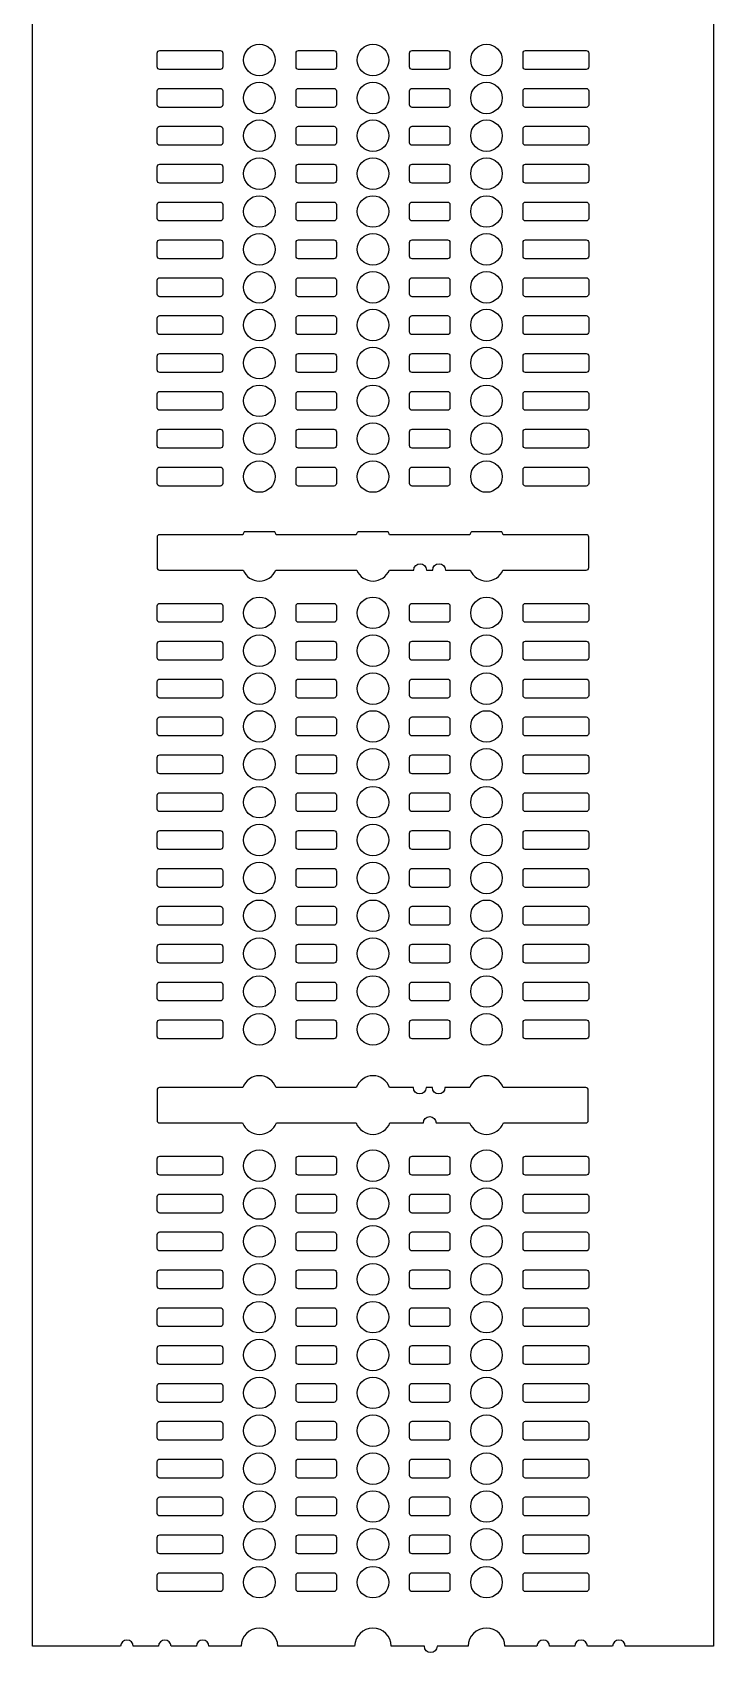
# Model space of a CAD drawing. Header units: millimetres. Extents: x -47.5 to 47.5, y -38.1 to 38.1.
# Drawn here: x 9.23 to 9.77, y -16.109 to -14.825 of the extents above; entities that cross this region are included whole.
import ezdxf

# ---------------------------------------------------------------- set-up
doc = ezdxf.new("R2010")
doc.units = ezdxf.units.MM
doc.header["$MEASUREMENT"] = 0
doc.layers.add('L1', color=7, linetype='Continuous')

msp = doc.modelspace()

# ---------------------------------------------------------------- linework, layer by layer
at = {"layer": 'L1'}
msp.add_lwpolyline([(9.7699, -13.4941), (9.7699, -16.1041), (9.7199, -16.1041), (9.6999, -16.1041, 1), (9.6899, -16.1041), (9.6699, -16.1041, 1), (9.6599, -16.1041), (9.6399, -16.1041, 1), (9.6299, -16.1041), (9.6044, -16.1041, 1), (9.5754, -16.1041), (9.5507, -16.1041, -1), (9.5407, -16.1041), (9.5144, -16.1041, 1), (9.4854, -16.1041), (9.4244, -16.1041, 1), (9.3954, -16.1041), (9.3699, -16.1041, 1), (9.3599, -16.1041), (9.3399, -16.1041, 1), (9.3299, -16.1041), (9.3099, -16.1041, 1), (9.2999, -16.1041), (9.2799, -16.1041), (9.2299, -16.1041), (9.2299, -13.4941)], format="xyb", dxfattribs=at)
for points in [[(9.3309, -14.8398), (9.3789, -14.8398, -0.414214), (9.3809, -14.8418), (9.3809, -14.8528, -0.414214), (9.3789, -14.8548), (9.3309, -14.8548, -0.414214), (9.3289, -14.8528), (9.3289, -14.8418, -0.414214)], [(9.4409, -14.8398), (9.4689, -14.8398, -0.414214), (9.4709, -14.8418), (9.4709, -14.8528, -0.414214), (9.4689, -14.8548), (9.4409, -14.8548, -0.414214), (9.4389, -14.8528), (9.4389, -14.8418, -0.414214)], [(9.5309, -14.8398), (9.5589, -14.8398, -0.414214), (9.5609, -14.8418), (9.5609, -14.8528, -0.414214), (9.5589, -14.8548), (9.5309, -14.8548, -0.414214), (9.5289, -14.8528), (9.5289, -14.8418, -0.414214)], [(9.6209, -14.8398), (9.6689, -14.8398, -0.414214), (9.6709, -14.8418), (9.6709, -14.8528, -0.414214), (9.6689, -14.8548), (9.6209, -14.8548, -0.414214), (9.6189, -14.8528), (9.6189, -14.8418, -0.414214)], [(9.3309, -14.8698), (9.3789, -14.8698, -0.414214), (9.3809, -14.8718), (9.3809, -14.8828, -0.414214), (9.3789, -14.8848), (9.3309, -14.8848, -0.414214), (9.3289, -14.8828), (9.3289, -14.8718, -0.414214)], [(9.4409, -14.8698), (9.4689, -14.8698, -0.414214), (9.4709, -14.8718), (9.4709, -14.8828, -0.414214), (9.4689, -14.8848), (9.4409, -14.8848, -0.414214), (9.4389, -14.8828), (9.4389, -14.8718, -0.414214)], [(9.5309, -14.8698), (9.5589, -14.8698, -0.414214), (9.5609, -14.8718), (9.5609, -14.8828, -0.414214), (9.5589, -14.8848), (9.5309, -14.8848, -0.414214), (9.5289, -14.8828), (9.5289, -14.8718, -0.414214)], [(9.6209, -14.8698), (9.6689, -14.8698, -0.414214), (9.6709, -14.8718), (9.6709, -14.8828, -0.414214), (9.6689, -14.8848), (9.6209, -14.8848, -0.414214), (9.6189, -14.8828), (9.6189, -14.8718, -0.414214)], [(9.3309, -14.8998), (9.3789, -14.8998, -0.414214), (9.3809, -14.9018), (9.3809, -14.9128, -0.414214), (9.3789, -14.9148), (9.3309, -14.9148, -0.414214), (9.3289, -14.9128), (9.3289, -14.9018, -0.414214)], [(9.4409, -14.8998), (9.4689, -14.8998, -0.414214), (9.4709, -14.9018), (9.4709, -14.9128, -0.414214), (9.4689, -14.9148), (9.4409, -14.9148, -0.414214), (9.4389, -14.9128), (9.4389, -14.9018, -0.414214)], [(9.5309, -14.8998), (9.5589, -14.8998, -0.414214), (9.5609, -14.9018), (9.5609, -14.9128, -0.414214), (9.5589, -14.9148), (9.5309, -14.9148, -0.414214), (9.5289, -14.9128), (9.5289, -14.9018, -0.414214)], [(9.6209, -14.8998), (9.6689, -14.8998, -0.414214), (9.6709, -14.9018), (9.6709, -14.9128, -0.414214), (9.6689, -14.9148), (9.6209, -14.9148, -0.414214), (9.6189, -14.9128), (9.6189, -14.9018, -0.414214)], [(9.3309, -14.9298), (9.3789, -14.9298, -0.414214), (9.3809, -14.9318), (9.3809, -14.9428, -0.414214), (9.3789, -14.9448), (9.3309, -14.9448, -0.414214), (9.3289, -14.9428), (9.3289, -14.9318, -0.414214)], [(9.4409, -14.9298), (9.4689, -14.9298, -0.414214), (9.4709, -14.9318), (9.4709, -14.9428, -0.414214), (9.4689, -14.9448), (9.4409, -14.9448, -0.414214), (9.4389, -14.9428), (9.4389, -14.9318, -0.414214)], [(9.5309, -14.9298), (9.5589, -14.9298, -0.414214), (9.5609, -14.9318), (9.5609, -14.9428, -0.414214), (9.5589, -14.9448), (9.5309, -14.9448, -0.414214), (9.5289, -14.9428), (9.5289, -14.9318, -0.414214)], [(9.6209, -14.9298), (9.6689, -14.9298, -0.414214), (9.6709, -14.9318), (9.6709, -14.9428, -0.414214), (9.6689, -14.9448), (9.6209, -14.9448, -0.414214), (9.6189, -14.9428), (9.6189, -14.9318, -0.414214)], [(9.3309, -14.9598), (9.3789, -14.9598, -0.414214), (9.3809, -14.9618), (9.3809, -14.9728, -0.414214), (9.3789, -14.9748), (9.3309, -14.9748, -0.414214), (9.3289, -14.9728), (9.3289, -14.9618, -0.414214)], [(9.4409, -14.9598), (9.4689, -14.9598, -0.414214), (9.4709, -14.9618), (9.4709, -14.9728, -0.414214), (9.4689, -14.9748), (9.4409, -14.9748, -0.414214), (9.4389, -14.9728), (9.4389, -14.9618, -0.414214)], [(9.5309, -14.9598), (9.5589, -14.9598, -0.414214), (9.5609, -14.9618), (9.5609, -14.9728, -0.414214), (9.5589, -14.9748), (9.5309, -14.9748, -0.414214), (9.5289, -14.9728), (9.5289, -14.9618, -0.414214)], [(9.6209, -14.9598), (9.6689, -14.9598, -0.414214), (9.6709, -14.9618), (9.6709, -14.9728, -0.414214), (9.6689, -14.9748), (9.6209, -14.9748, -0.414214), (9.6189, -14.9728), (9.6189, -14.9618, -0.414214)], [(9.3309, -14.9898), (9.3789, -14.9898, -0.414214), (9.3809, -14.9918), (9.3809, -15.0028, -0.414214), (9.3789, -15.0048), (9.3309, -15.0048, -0.414214), (9.3289, -15.0028), (9.3289, -14.9918, -0.414214)], [(9.4409, -14.9898), (9.4689, -14.9898, -0.414214), (9.4709, -14.9918), (9.4709, -15.0028, -0.414214), (9.4689, -15.0048), (9.4409, -15.0048, -0.414214), (9.4389, -15.0028), (9.4389, -14.9918, -0.414214)], [(9.5309, -14.9898), (9.5589, -14.9898, -0.414214), (9.5609, -14.9918), (9.5609, -15.0028, -0.414214), (9.5589, -15.0048), (9.5309, -15.0048, -0.414214), (9.5289, -15.0028), (9.5289, -14.9918, -0.414214)], [(9.6209, -14.9898), (9.6689, -14.9898, -0.414214), (9.6709, -14.9918), (9.6709, -15.0028, -0.414214), (9.6689, -15.0048), (9.6209, -15.0048, -0.414214), (9.6189, -15.0028), (9.6189, -14.9918, -0.414214)], [(9.3309, -15.0198), (9.3789, -15.0198, -0.414214), (9.3809, -15.0218), (9.3809, -15.0328, -0.414214), (9.3789, -15.0348), (9.3309, -15.0348, -0.414214), (9.3289, -15.0328), (9.3289, -15.0218, -0.414214)], [(9.4409, -15.0198), (9.4689, -15.0198, -0.414214), (9.4709, -15.0218), (9.4709, -15.0328, -0.414214), (9.4689, -15.0348), (9.4409, -15.0348, -0.414214), (9.4389, -15.0328), (9.4389, -15.0218, -0.414214)], [(9.5309, -15.0198), (9.5589, -15.0198, -0.414214), (9.5609, -15.0218), (9.5609, -15.0328, -0.414214), (9.5589, -15.0348), (9.5309, -15.0348, -0.414214), (9.5289, -15.0328), (9.5289, -15.0218, -0.414214)], [(9.6209, -15.0198), (9.6689, -15.0198, -0.414214), (9.6709, -15.0218), (9.6709, -15.0328, -0.414214), (9.6689, -15.0348), (9.6209, -15.0348, -0.414214), (9.6189, -15.0328), (9.6189, -15.0218, -0.414214)], [(9.3309, -15.0498), (9.3789, -15.0498, -0.414214), (9.3809, -15.0518), (9.3809, -15.0628, -0.414214), (9.3789, -15.0648), (9.3309, -15.0648, -0.414214), (9.3289, -15.0628), (9.3289, -15.0518, -0.414214)], [(9.4409, -15.0498), (9.4689, -15.0498, -0.414214), (9.4709, -15.0518), (9.4709, -15.0628, -0.414214), (9.4689, -15.0648), (9.4409, -15.0648, -0.414214), (9.4389, -15.0628), (9.4389, -15.0518, -0.414214)], [(9.5309, -15.0498), (9.5589, -15.0498, -0.414214), (9.5609, -15.0518), (9.5609, -15.0628, -0.414214), (9.5589, -15.0648), (9.5309, -15.0648, -0.414214), (9.5289, -15.0628), (9.5289, -15.0518, -0.414214)], [(9.6209, -15.0498), (9.6689, -15.0498, -0.414214), (9.6709, -15.0518), (9.6709, -15.0628, -0.414214), (9.6689, -15.0648), (9.6209, -15.0648, -0.414214), (9.6189, -15.0628), (9.6189, -15.0518, -0.414214)], [(9.3309, -15.0798), (9.3789, -15.0798, -0.414214), (9.3809, -15.0818), (9.3809, -15.0928, -0.414214), (9.3789, -15.0948), (9.3309, -15.0948, -0.414214), (9.3289, -15.0928), (9.3289, -15.0818, -0.414214)], [(9.4409, -15.0798), (9.4689, -15.0798, -0.414214), (9.4709, -15.0818), (9.4709, -15.0928, -0.414214), (9.4689, -15.0948), (9.4409, -15.0948, -0.414214), (9.4389, -15.0928), (9.4389, -15.0818, -0.414214)], [(9.5309, -15.0798), (9.5589, -15.0798, -0.414214), (9.5609, -15.0818), (9.5609, -15.0928, -0.414214), (9.5589, -15.0948), (9.5309, -15.0948, -0.414214), (9.5289, -15.0928), (9.5289, -15.0818, -0.414214)], [(9.6209, -15.0798), (9.6689, -15.0798, -0.414214), (9.6709, -15.0818), (9.6709, -15.0928, -0.414214), (9.6689, -15.0948), (9.6209, -15.0948, -0.414214), (9.6189, -15.0928), (9.6189, -15.0818, -0.414214)], [(9.3309, -15.1098), (9.3789, -15.1098, -0.414214), (9.3809, -15.1118), (9.3809, -15.1228, -0.414214), (9.3789, -15.1248), (9.3309, -15.1248, -0.414214), (9.3289, -15.1228), (9.3289, -15.1118, -0.414214)], [(9.4409, -15.1098), (9.4689, -15.1098, -0.414214), (9.4709, -15.1118), (9.4709, -15.1228, -0.414214), (9.4689, -15.1248), (9.4409, -15.1248, -0.414214), (9.4389, -15.1228), (9.4389, -15.1118, -0.414214)], [(9.5309, -15.1098), (9.5589, -15.1098, -0.414214), (9.5609, -15.1118), (9.5609, -15.1228, -0.414214), (9.5589, -15.1248), (9.5309, -15.1248, -0.414214), (9.5289, -15.1228), (9.5289, -15.1118, -0.414214)], [(9.6209, -15.1098), (9.6689, -15.1098, -0.414214), (9.6709, -15.1118), (9.6709, -15.1228, -0.414214), (9.6689, -15.1248), (9.6209, -15.1248, -0.414214), (9.6189, -15.1228), (9.6189, -15.1118, -0.414214)], [(9.3309, -15.1398), (9.3789, -15.1398, -0.414214), (9.3809, -15.1418), (9.3809, -15.1528, -0.414214), (9.3789, -15.1548), (9.3309, -15.1548, -0.414214), (9.3289, -15.1528), (9.3289, -15.1418, -0.414214)], [(9.4409, -15.1398), (9.4689, -15.1398, -0.414214), (9.4709, -15.1418), (9.4709, -15.1528, -0.414214), (9.4689, -15.1548), (9.4409, -15.1548, -0.414214), (9.4389, -15.1528), (9.4389, -15.1418, -0.414214)], [(9.5309, -15.1398), (9.5589, -15.1398, -0.414214), (9.5609, -15.1418), (9.5609, -15.1528, -0.414214), (9.5589, -15.1548), (9.5309, -15.1548, -0.414214), (9.5289, -15.1528), (9.5289, -15.1418, -0.414214)], [(9.6209, -15.1398), (9.6689, -15.1398, -0.414214), (9.6709, -15.1418), (9.6709, -15.1528, -0.414214), (9.6689, -15.1548), (9.6209, -15.1548, -0.414214), (9.6189, -15.1528), (9.6189, -15.1418, -0.414214)], [(9.3309, -15.1698), (9.3789, -15.1698, -0.414214), (9.3809, -15.1718), (9.3809, -15.1828, -0.414214), (9.3789, -15.1848), (9.3309, -15.1848, -0.414214), (9.3289, -15.1828), (9.3289, -15.1718, -0.414214)], [(9.4409, -15.1698), (9.4689, -15.1698, -0.414214), (9.4709, -15.1718), (9.4709, -15.1828, -0.414214), (9.4689, -15.1848), (9.4409, -15.1848, -0.414214), (9.4389, -15.1828), (9.4389, -15.1718, -0.414214)], [(9.5309, -15.1698), (9.5589, -15.1698, -0.414214), (9.5609, -15.1718), (9.5609, -15.1828, -0.414214), (9.5589, -15.1848), (9.5309, -15.1848, -0.414214), (9.5289, -15.1828), (9.5289, -15.1718, -0.414214)], [(9.6209, -15.1698), (9.6689, -15.1698, -0.414214), (9.6709, -15.1718), (9.6709, -15.1828, -0.414214), (9.6689, -15.1848), (9.6209, -15.1848, -0.414214), (9.6189, -15.1828), (9.6189, -15.1718, -0.414214)], [(9.669, -15.2514, 0.414214), (9.671, -15.2494), (9.671, -15.2254, 0.414214), (9.669, -15.2234), (9.6031, -15.2234, 0.047931), (9.602, -15.221), (9.5779, -15.221, 0.047931), (9.5767, -15.2234), (9.5131, -15.2234, 0.047931), (9.512, -15.221), (9.4879, -15.221, 0.047931), (9.4867, -15.2234), (9.4231, -15.2234, 0.047931), (9.422, -15.221), (9.3979, -15.221, 0.047931), (9.3967, -15.2234), (9.3308, -15.2234, 0.414214), (9.3288, -15.2254), (9.3288, -15.2494, 0.414214), (9.3308, -15.2514), (9.397, -15.2514, 0.669565), (9.4229, -15.2514), (9.487, -15.2514, 0.669565), (9.5129, -15.2514), (9.5323, -15.2514, -1), (9.5423, -15.2514), (9.5473, -15.2514, -1), (9.5573, -15.2514), (9.577, -15.2514, 0.669565), (9.6029, -15.2514)], [(9.3309, -15.2778), (9.3789, -15.2778, -0.414214), (9.3809, -15.2798), (9.3809, -15.2908, -0.414214), (9.3789, -15.2928), (9.3309, -15.2928, -0.414214), (9.3289, -15.2908), (9.3289, -15.2798, -0.414214)], [(9.4409, -15.2778), (9.4689, -15.2778, -0.414214), (9.4709, -15.2798), (9.4709, -15.2908, -0.414214), (9.4689, -15.2928), (9.4409, -15.2928, -0.414214), (9.4389, -15.2908), (9.4389, -15.2798, -0.414214)], [(9.5309, -15.2778), (9.5589, -15.2778, -0.414214), (9.5609, -15.2798), (9.5609, -15.2908, -0.414214), (9.5589, -15.2928), (9.5309, -15.2928, -0.414214), (9.5289, -15.2908), (9.5289, -15.2798, -0.414214)], [(9.6209, -15.2778), (9.6689, -15.2778, -0.414214), (9.6709, -15.2798), (9.6709, -15.2908, -0.414214), (9.6689, -15.2928), (9.6209, -15.2928, -0.414214), (9.6189, -15.2908), (9.6189, -15.2798, -0.414214)], [(9.3309, -15.3078), (9.3789, -15.3078, -0.414214), (9.3809, -15.3098), (9.3809, -15.3208, -0.414214), (9.3789, -15.3228), (9.3309, -15.3228, -0.414214), (9.3289, -15.3208), (9.3289, -15.3098, -0.414214)], [(9.4409, -15.3078), (9.4689, -15.3078, -0.414214), (9.4709, -15.3098), (9.4709, -15.3208, -0.414214), (9.4689, -15.3228), (9.4409, -15.3228, -0.414214), (9.4389, -15.3208), (9.4389, -15.3098, -0.414214)], [(9.5309, -15.3078), (9.5589, -15.3078, -0.414214), (9.5609, -15.3098), (9.5609, -15.3208, -0.414214), (9.5589, -15.3228), (9.5309, -15.3228, -0.414214), (9.5289, -15.3208), (9.5289, -15.3098, -0.414214)], [(9.6209, -15.3078), (9.6689, -15.3078, -0.414214), (9.6709, -15.3098), (9.6709, -15.3208, -0.414214), (9.6689, -15.3228), (9.6209, -15.3228, -0.414214), (9.6189, -15.3208), (9.6189, -15.3098, -0.414214)], [(9.3309, -15.3378), (9.3789, -15.3378, -0.414214), (9.3809, -15.3398), (9.3809, -15.3508, -0.414214), (9.3789, -15.3528), (9.3309, -15.3528, -0.414214), (9.3289, -15.3508), (9.3289, -15.3398, -0.414214)], [(9.4409, -15.3378), (9.4689, -15.3378, -0.414214), (9.4709, -15.3398), (9.4709, -15.3508, -0.414214), (9.4689, -15.3528), (9.4409, -15.3528, -0.414214), (9.4389, -15.3508), (9.4389, -15.3398, -0.414214)], [(9.5309, -15.3378), (9.5589, -15.3378, -0.414214), (9.5609, -15.3398), (9.5609, -15.3508, -0.414214), (9.5589, -15.3528), (9.5309, -15.3528, -0.414214), (9.5289, -15.3508), (9.5289, -15.3398, -0.414214)], [(9.6209, -15.3378), (9.6689, -15.3378, -0.414214), (9.6709, -15.3398), (9.6709, -15.3508, -0.414214), (9.6689, -15.3528), (9.6209, -15.3528, -0.414214), (9.6189, -15.3508), (9.6189, -15.3398, -0.414214)], [(9.3309, -15.3678), (9.3789, -15.3678, -0.414214), (9.3809, -15.3698), (9.3809, -15.3808, -0.414214), (9.3789, -15.3828), (9.3309, -15.3828, -0.414214), (9.3289, -15.3808), (9.3289, -15.3698, -0.414214)], [(9.4409, -15.3678), (9.4689, -15.3678, -0.414214), (9.4709, -15.3698), (9.4709, -15.3808, -0.414214), (9.4689, -15.3828), (9.4409, -15.3828, -0.414214), (9.4389, -15.3808), (9.4389, -15.3698, -0.414214)], [(9.5309, -15.3678), (9.5589, -15.3678, -0.414214), (9.5609, -15.3698), (9.5609, -15.3808, -0.414214), (9.5589, -15.3828), (9.5309, -15.3828, -0.414214), (9.5289, -15.3808), (9.5289, -15.3698, -0.414214)], [(9.6209, -15.3678), (9.6689, -15.3678, -0.414214), (9.6709, -15.3698), (9.6709, -15.3808, -0.414214), (9.6689, -15.3828), (9.6209, -15.3828, -0.414214), (9.6189, -15.3808), (9.6189, -15.3698, -0.414214)], [(9.3309, -15.3978), (9.3789, -15.3978, -0.414214), (9.3809, -15.3998), (9.3809, -15.4108, -0.414214), (9.3789, -15.4128), (9.3309, -15.4128, -0.414214), (9.3289, -15.4108), (9.3289, -15.3998, -0.414214)], [(9.4409, -15.3978), (9.4689, -15.3978, -0.414214), (9.4709, -15.3998), (9.4709, -15.4108, -0.414214), (9.4689, -15.4128), (9.4409, -15.4128, -0.414214), (9.4389, -15.4108), (9.4389, -15.3998, -0.414214)], [(9.5309, -15.3978), (9.5589, -15.3978, -0.414214), (9.5609, -15.3998), (9.5609, -15.4108, -0.414214), (9.5589, -15.4128), (9.5309, -15.4128, -0.414214), (9.5289, -15.4108), (9.5289, -15.3998, -0.414214)], [(9.6209, -15.3978), (9.6689, -15.3978, -0.414214), (9.6709, -15.3998), (9.6709, -15.4108, -0.414214), (9.6689, -15.4128), (9.6209, -15.4128, -0.414214), (9.6189, -15.4108), (9.6189, -15.3998, -0.414214)], [(9.3309, -15.4278), (9.3789, -15.4278, -0.414214), (9.3809, -15.4298), (9.3809, -15.4408, -0.414214), (9.3789, -15.4428), (9.3309, -15.4428, -0.414214), (9.3289, -15.4408), (9.3289, -15.4298, -0.414214)], [(9.4409, -15.4278), (9.4689, -15.4278, -0.414214), (9.4709, -15.4298), (9.4709, -15.4408, -0.414214), (9.4689, -15.4428), (9.4409, -15.4428, -0.414214), (9.4389, -15.4408), (9.4389, -15.4298, -0.414214)], [(9.5309, -15.4278), (9.5589, -15.4278, -0.414214), (9.5609, -15.4298), (9.5609, -15.4408, -0.414214), (9.5589, -15.4428), (9.5309, -15.4428, -0.414214), (9.5289, -15.4408), (9.5289, -15.4298, -0.414214)], [(9.6209, -15.4278), (9.6689, -15.4278, -0.414214), (9.6709, -15.4298), (9.6709, -15.4408, -0.414214), (9.6689, -15.4428), (9.6209, -15.4428, -0.414214), (9.6189, -15.4408), (9.6189, -15.4298, -0.414214)], [(9.3309, -15.4578), (9.3789, -15.4578, -0.414214), (9.3809, -15.4598), (9.3809, -15.4708, -0.414214), (9.3789, -15.4728), (9.3309, -15.4728, -0.414214), (9.3289, -15.4708), (9.3289, -15.4598, -0.414214)], [(9.4409, -15.4578), (9.4689, -15.4578, -0.414214), (9.4709, -15.4598), (9.4709, -15.4708, -0.414214), (9.4689, -15.4728), (9.4409, -15.4728, -0.414214), (9.4389, -15.4708), (9.4389, -15.4598, -0.414214)], [(9.5309, -15.4578), (9.5589, -15.4578, -0.414214), (9.5609, -15.4598), (9.5609, -15.4708, -0.414214), (9.5589, -15.4728), (9.5309, -15.4728, -0.414214), (9.5289, -15.4708), (9.5289, -15.4598, -0.414214)], [(9.6209, -15.4578), (9.6689, -15.4578, -0.414214), (9.6709, -15.4598), (9.6709, -15.4708, -0.414214), (9.6689, -15.4728), (9.6209, -15.4728, -0.414214), (9.6189, -15.4708), (9.6189, -15.4598, -0.414214)], [(9.3309, -15.4878), (9.3789, -15.4878, -0.414214), (9.3809, -15.4898), (9.3809, -15.5008, -0.414214), (9.3789, -15.5028), (9.3309, -15.5028, -0.414214), (9.3289, -15.5008), (9.3289, -15.4898, -0.414214)], [(9.4409, -15.4878), (9.4689, -15.4878, -0.414214), (9.4709, -15.4898), (9.4709, -15.5008, -0.414214), (9.4689, -15.5028), (9.4409, -15.5028, -0.414214), (9.4389, -15.5008), (9.4389, -15.4898, -0.414214)], [(9.5309, -15.4878), (9.5589, -15.4878, -0.414214), (9.5609, -15.4898), (9.5609, -15.5008, -0.414214), (9.5589, -15.5028), (9.5309, -15.5028, -0.414214), (9.5289, -15.5008), (9.5289, -15.4898, -0.414214)], [(9.6209, -15.4878), (9.6689, -15.4878, -0.414214), (9.6709, -15.4898), (9.6709, -15.5008, -0.414214), (9.6689, -15.5028), (9.6209, -15.5028, -0.414214), (9.6189, -15.5008), (9.6189, -15.4898, -0.414214)], [(9.3309, -15.5178), (9.3789, -15.5178, -0.414214), (9.3809, -15.5198), (9.3809, -15.5308, -0.414214), (9.3789, -15.5328), (9.3309, -15.5328, -0.414214), (9.3289, -15.5308), (9.3289, -15.5198, -0.414214)], [(9.4409, -15.5178), (9.4689, -15.5178, -0.414214), (9.4709, -15.5198), (9.4709, -15.5308, -0.414214), (9.4689, -15.5328), (9.4409, -15.5328, -0.414214), (9.4389, -15.5308), (9.4389, -15.5198, -0.414214)], [(9.5309, -15.5178), (9.5589, -15.5178, -0.414214), (9.5609, -15.5198), (9.5609, -15.5308, -0.414214), (9.5589, -15.5328), (9.5309, -15.5328, -0.414214), (9.5289, -15.5308), (9.5289, -15.5198, -0.414214)], [(9.6209, -15.5178), (9.6689, -15.5178, -0.414214), (9.6709, -15.5198), (9.6709, -15.5308, -0.414214), (9.6689, -15.5328), (9.6209, -15.5328, -0.414214), (9.6189, -15.5308), (9.6189, -15.5198, -0.414214)], [(9.3309, -15.5478), (9.3789, -15.5478, -0.414214), (9.3809, -15.5498), (9.3809, -15.5608, -0.414214), (9.3789, -15.5628), (9.3309, -15.5628, -0.414214), (9.3289, -15.5608), (9.3289, -15.5498, -0.414214)], [(9.4409, -15.5478), (9.4689, -15.5478, -0.414214), (9.4709, -15.5498), (9.4709, -15.5608, -0.414214), (9.4689, -15.5628), (9.4409, -15.5628, -0.414214), (9.4389, -15.5608), (9.4389, -15.5498, -0.414214)], [(9.5309, -15.5478), (9.5589, -15.5478, -0.414214), (9.5609, -15.5498), (9.5609, -15.5608, -0.414214), (9.5589, -15.5628), (9.5309, -15.5628, -0.414214), (9.5289, -15.5608), (9.5289, -15.5498, -0.414214)], [(9.6209, -15.5478), (9.6689, -15.5478, -0.414214), (9.6709, -15.5498), (9.6709, -15.5608, -0.414214), (9.6689, -15.5628), (9.6209, -15.5628, -0.414214), (9.6189, -15.5608), (9.6189, -15.5498, -0.414214)], [(9.3309, -15.5778), (9.3789, -15.5778, -0.414214), (9.3809, -15.5798), (9.3809, -15.5908, -0.414214), (9.3789, -15.5928), (9.3309, -15.5928, -0.414214), (9.3289, -15.5908), (9.3289, -15.5798, -0.414214)], [(9.4409, -15.5778), (9.4689, -15.5778, -0.414214), (9.4709, -15.5798), (9.4709, -15.5908, -0.414214), (9.4689, -15.5928), (9.4409, -15.5928, -0.414214), (9.4389, -15.5908), (9.4389, -15.5798, -0.414214)], [(9.5309, -15.5778), (9.5589, -15.5778, -0.414214), (9.5609, -15.5798), (9.5609, -15.5908, -0.414214), (9.5589, -15.5928), (9.5309, -15.5928, -0.414214), (9.5289, -15.5908), (9.5289, -15.5798, -0.414214)], [(9.6209, -15.5778), (9.6689, -15.5778, -0.414214), (9.6709, -15.5798), (9.6709, -15.5908, -0.414214), (9.6689, -15.5928), (9.6209, -15.5928, -0.414214), (9.6189, -15.5908), (9.6189, -15.5798, -0.414214)], [(9.3309, -15.6078), (9.3789, -15.6078, -0.414214), (9.3809, -15.6098), (9.3809, -15.6208, -0.414214), (9.3789, -15.6228), (9.3309, -15.6228, -0.414214), (9.3289, -15.6208), (9.3289, -15.6098, -0.414214)], [(9.4409, -15.6078), (9.4689, -15.6078, -0.414214), (9.4709, -15.6098), (9.4709, -15.6208, -0.414214), (9.4689, -15.6228), (9.4409, -15.6228, -0.414214), (9.4389, -15.6208), (9.4389, -15.6098, -0.414214)], [(9.5309, -15.6078), (9.5589, -15.6078, -0.414214), (9.5609, -15.6098), (9.5609, -15.6208, -0.414214), (9.5589, -15.6228), (9.5309, -15.6228, -0.414214), (9.5289, -15.6208), (9.5289, -15.6098, -0.414214)], [(9.6209, -15.6078), (9.6689, -15.6078, -0.414214), (9.6709, -15.6098), (9.6709, -15.6208, -0.414214), (9.6689, -15.6228), (9.6209, -15.6228, -0.414214), (9.6189, -15.6208), (9.6189, -15.6098, -0.414214)], [(9.4865, -15.6894, 0.679871), (9.5134, -15.6894), (9.5399, -15.6894, -1), (9.5499, -15.6894), (9.5765, -15.6894, 0.679871), (9.6034, -15.6894), (9.6686, -15.6894, 0.414214), (9.6706, -15.6874), (9.6706, -15.6634, 0.414214), (9.6686, -15.6614), (9.6031, -15.6614, 0.707076), (9.5767, -15.6614), (9.557, -15.6614, -1), (9.547, -15.6614), (9.542, -15.6614, -1), (9.532, -15.6614), (9.5131, -15.6614, 0.707076), (9.4867, -15.6614), (9.4231, -15.6614, 0.707076), (9.3967, -15.6614), (9.3308, -15.6614, 0.414214), (9.3288, -15.6634), (9.3288, -15.6874, 0.414214), (9.3308, -15.6894), (9.3965, -15.6894, 0.679871), (9.4234, -15.6894)], [(9.3309, -15.7158), (9.3789, -15.7158, -0.414214), (9.3809, -15.7178), (9.3809, -15.7288, -0.414214), (9.3789, -15.7308), (9.3309, -15.7308, -0.414214), (9.3289, -15.7288), (9.3289, -15.7178, -0.414214)], [(9.4409, -15.7158), (9.4689, -15.7158, -0.414214), (9.4709, -15.7178), (9.4709, -15.7288, -0.414214), (9.4689, -15.7308), (9.4409, -15.7308, -0.414214), (9.4389, -15.7288), (9.4389, -15.7178, -0.414214)], [(9.5309, -15.7158), (9.5589, -15.7158, -0.414214), (9.5609, -15.7178), (9.5609, -15.7288, -0.414214), (9.5589, -15.7308), (9.5309, -15.7308, -0.414214), (9.5289, -15.7288), (9.5289, -15.7178, -0.414214)], [(9.6209, -15.7158), (9.6689, -15.7158, -0.414214), (9.6709, -15.7178), (9.6709, -15.7288, -0.414214), (9.6689, -15.7308), (9.6209, -15.7308, -0.414214), (9.6189, -15.7288), (9.6189, -15.7178, -0.414214)], [(9.3309, -15.7458), (9.3789, -15.7458, -0.414214), (9.3809, -15.7478), (9.3809, -15.7588, -0.414214), (9.3789, -15.7608), (9.3309, -15.7608, -0.414214), (9.3289, -15.7588), (9.3289, -15.7478, -0.414214)], [(9.4409, -15.7458), (9.4689, -15.7458, -0.414214), (9.4709, -15.7478), (9.4709, -15.7588, -0.414214), (9.4689, -15.7608), (9.4409, -15.7608, -0.414214), (9.4389, -15.7588), (9.4389, -15.7478, -0.414214)], [(9.5309, -15.7458), (9.5589, -15.7458, -0.414214), (9.5609, -15.7478), (9.5609, -15.7588, -0.414214), (9.5589, -15.7608), (9.5309, -15.7608, -0.414214), (9.5289, -15.7588), (9.5289, -15.7478, -0.414214)], [(9.6209, -15.7458), (9.6689, -15.7458, -0.414214), (9.6709, -15.7478), (9.6709, -15.7588, -0.414214), (9.6689, -15.7608), (9.6209, -15.7608, -0.414214), (9.6189, -15.7588), (9.6189, -15.7478, -0.414214)], [(9.3309, -15.7758), (9.3789, -15.7758, -0.414214), (9.3809, -15.7778), (9.3809, -15.7888, -0.414214), (9.3789, -15.7908), (9.3309, -15.7908, -0.414214), (9.3289, -15.7888), (9.3289, -15.7778, -0.414214)], [(9.4409, -15.7758), (9.4689, -15.7758, -0.414214), (9.4709, -15.7778), (9.4709, -15.7888, -0.414214), (9.4689, -15.7908), (9.4409, -15.7908, -0.414214), (9.4389, -15.7888), (9.4389, -15.7778, -0.414214)], [(9.5309, -15.7758), (9.5589, -15.7758, -0.414214), (9.5609, -15.7778), (9.5609, -15.7888, -0.414214), (9.5589, -15.7908), (9.5309, -15.7908, -0.414214), (9.5289, -15.7888), (9.5289, -15.7778, -0.414214)], [(9.6209, -15.7758), (9.6689, -15.7758, -0.414214), (9.6709, -15.7778), (9.6709, -15.7888, -0.414214), (9.6689, -15.7908), (9.6209, -15.7908, -0.414214), (9.6189, -15.7888), (9.6189, -15.7778, -0.414214)], [(9.3309, -15.8058), (9.3789, -15.8058, -0.414214), (9.3809, -15.8078), (9.3809, -15.8188, -0.414214), (9.3789, -15.8208), (9.3309, -15.8208, -0.414214), (9.3289, -15.8188), (9.3289, -15.8078, -0.414214)], [(9.4409, -15.8058), (9.4689, -15.8058, -0.414214), (9.4709, -15.8078), (9.4709, -15.8188, -0.414214), (9.4689, -15.8208), (9.4409, -15.8208, -0.414214), (9.4389, -15.8188), (9.4389, -15.8078, -0.414214)], [(9.5309, -15.8058), (9.5589, -15.8058, -0.414214), (9.5609, -15.8078), (9.5609, -15.8188, -0.414214), (9.5589, -15.8208), (9.5309, -15.8208, -0.414214), (9.5289, -15.8188), (9.5289, -15.8078, -0.414214)], [(9.6209, -15.8058), (9.6689, -15.8058, -0.414214), (9.6709, -15.8078), (9.6709, -15.8188, -0.414214), (9.6689, -15.8208), (9.6209, -15.8208, -0.414214), (9.6189, -15.8188), (9.6189, -15.8078, -0.414214)], [(9.3309, -15.8358), (9.3789, -15.8358, -0.414214), (9.3809, -15.8378), (9.3809, -15.8488, -0.414214), (9.3789, -15.8508), (9.3309, -15.8508, -0.414214), (9.3289, -15.8488), (9.3289, -15.8378, -0.414214)], [(9.4409, -15.8358), (9.4689, -15.8358, -0.414214), (9.4709, -15.8378), (9.4709, -15.8488, -0.414214), (9.4689, -15.8508), (9.4409, -15.8508, -0.414214), (9.4389, -15.8488), (9.4389, -15.8378, -0.414214)], [(9.5309, -15.8358), (9.5589, -15.8358, -0.414214), (9.5609, -15.8378), (9.5609, -15.8488, -0.414214), (9.5589, -15.8508), (9.5309, -15.8508, -0.414214), (9.5289, -15.8488), (9.5289, -15.8378, -0.414214)], [(9.6209, -15.8358), (9.6689, -15.8358, -0.414214), (9.6709, -15.8378), (9.6709, -15.8488, -0.414214), (9.6689, -15.8508), (9.6209, -15.8508, -0.414214), (9.6189, -15.8488), (9.6189, -15.8378, -0.414214)], [(9.3309, -15.8658), (9.3789, -15.8658, -0.414214), (9.3809, -15.8678), (9.3809, -15.8788, -0.414214), (9.3789, -15.8808), (9.3309, -15.8808, -0.414214), (9.3289, -15.8788), (9.3289, -15.8678, -0.414214)], [(9.4409, -15.8658), (9.4689, -15.8658, -0.414214), (9.4709, -15.8678), (9.4709, -15.8788, -0.414214), (9.4689, -15.8808), (9.4409, -15.8808, -0.414214), (9.4389, -15.8788), (9.4389, -15.8678, -0.414214)], [(9.5309, -15.8658), (9.5589, -15.8658, -0.414214), (9.5609, -15.8678), (9.5609, -15.8788, -0.414214), (9.5589, -15.8808), (9.5309, -15.8808, -0.414214), (9.5289, -15.8788), (9.5289, -15.8678, -0.414214)], [(9.6209, -15.8658), (9.6689, -15.8658, -0.414214), (9.6709, -15.8678), (9.6709, -15.8788, -0.414214), (9.6689, -15.8808), (9.6209, -15.8808, -0.414214), (9.6189, -15.8788), (9.6189, -15.8678, -0.414214)], [(9.3309, -15.8958), (9.3789, -15.8958, -0.414214), (9.3809, -15.8978), (9.3809, -15.9088, -0.414214), (9.3789, -15.9108), (9.3309, -15.9108, -0.414214), (9.3289, -15.9088), (9.3289, -15.8978, -0.414214)], [(9.4409, -15.8958), (9.4689, -15.8958, -0.414214), (9.4709, -15.8978), (9.4709, -15.9088, -0.414214), (9.4689, -15.9108), (9.4409, -15.9108, -0.414214), (9.4389, -15.9088), (9.4389, -15.8978, -0.414214)], [(9.5309, -15.8958), (9.5589, -15.8958, -0.414214), (9.5609, -15.8978), (9.5609, -15.9088, -0.414214), (9.5589, -15.9108), (9.5309, -15.9108, -0.414214), (9.5289, -15.9088), (9.5289, -15.8978, -0.414214)], [(9.6209, -15.8958), (9.6689, -15.8958, -0.414214), (9.6709, -15.8978), (9.6709, -15.9088, -0.414214), (9.6689, -15.9108), (9.6209, -15.9108, -0.414214), (9.6189, -15.9088), (9.6189, -15.8978, -0.414214)], [(9.3309, -15.9258), (9.3789, -15.9258, -0.414214), (9.3809, -15.9278), (9.3809, -15.9388, -0.414214), (9.3789, -15.9408), (9.3309, -15.9408, -0.414214), (9.3289, -15.9388), (9.3289, -15.9278, -0.414214)], [(9.4409, -15.9258), (9.4689, -15.9258, -0.414214), (9.4709, -15.9278), (9.4709, -15.9388, -0.414214), (9.4689, -15.9408), (9.4409, -15.9408, -0.414214), (9.4389, -15.9388), (9.4389, -15.9278, -0.414214)], [(9.5309, -15.9258), (9.5589, -15.9258, -0.414214), (9.5609, -15.9278), (9.5609, -15.9388, -0.414214), (9.5589, -15.9408), (9.5309, -15.9408, -0.414214), (9.5289, -15.9388), (9.5289, -15.9278, -0.414214)], [(9.6209, -15.9258), (9.6689, -15.9258, -0.414214), (9.6709, -15.9278), (9.6709, -15.9388, -0.414214), (9.6689, -15.9408), (9.6209, -15.9408, -0.414214), (9.6189, -15.9388), (9.6189, -15.9278, -0.414214)], [(9.3309, -15.9558), (9.3789, -15.9558, -0.414214), (9.3809, -15.9578), (9.3809, -15.9688, -0.414214), (9.3789, -15.9708), (9.3309, -15.9708, -0.414214), (9.3289, -15.9688), (9.3289, -15.9578, -0.414214)], [(9.4409, -15.9558), (9.4689, -15.9558, -0.414214), (9.4709, -15.9578), (9.4709, -15.9688, -0.414214), (9.4689, -15.9708), (9.4409, -15.9708, -0.414214), (9.4389, -15.9688), (9.4389, -15.9578, -0.414214)], [(9.5309, -15.9558), (9.5589, -15.9558, -0.414214), (9.5609, -15.9578), (9.5609, -15.9688, -0.414214), (9.5589, -15.9708), (9.5309, -15.9708, -0.414214), (9.5289, -15.9688), (9.5289, -15.9578, -0.414214)], [(9.6209, -15.9558), (9.6689, -15.9558, -0.414214), (9.6709, -15.9578), (9.6709, -15.9688, -0.414214), (9.6689, -15.9708), (9.6209, -15.9708, -0.414214), (9.6189, -15.9688), (9.6189, -15.9578, -0.414214)], [(9.3309, -15.9858), (9.3789, -15.9858, -0.414214), (9.3809, -15.9878), (9.3809, -15.9988, -0.414214), (9.3789, -16.0008), (9.3309, -16.0008, -0.414214), (9.3289, -15.9988), (9.3289, -15.9878, -0.414214)], [(9.4409, -15.9858), (9.4689, -15.9858, -0.414214), (9.4709, -15.9878), (9.4709, -15.9988, -0.414214), (9.4689, -16.0008), (9.4409, -16.0008, -0.414214), (9.4389, -15.9988), (9.4389, -15.9878, -0.414214)], [(9.5309, -15.9858), (9.5589, -15.9858, -0.414214), (9.5609, -15.9878), (9.5609, -15.9988, -0.414214), (9.5589, -16.0008), (9.5309, -16.0008, -0.414214), (9.5289, -15.9988), (9.5289, -15.9878, -0.414214)], [(9.6209, -15.9858), (9.6689, -15.9858, -0.414214), (9.6709, -15.9878), (9.6709, -15.9988, -0.414214), (9.6689, -16.0008), (9.6209, -16.0008, -0.414214), (9.6189, -15.9988), (9.6189, -15.9878, -0.414214)], [(9.3309, -16.0158), (9.3789, -16.0158, -0.414214), (9.3809, -16.0178), (9.3809, -16.0288, -0.414214), (9.3789, -16.0308), (9.3309, -16.0308, -0.414214), (9.3289, -16.0288), (9.3289, -16.0178, -0.414214)], [(9.4409, -16.0158), (9.4689, -16.0158, -0.414214), (9.4709, -16.0178), (9.4709, -16.0288, -0.414214), (9.4689, -16.0308), (9.4409, -16.0308, -0.414214), (9.4389, -16.0288), (9.4389, -16.0178, -0.414214)], [(9.5309, -16.0158), (9.5589, -16.0158, -0.414214), (9.5609, -16.0178), (9.5609, -16.0288, -0.414214), (9.5589, -16.0308), (9.5309, -16.0308, -0.414214), (9.5289, -16.0288), (9.5289, -16.0178, -0.414214)], [(9.6209, -16.0158), (9.6689, -16.0158, -0.414214), (9.6709, -16.0178), (9.6709, -16.0288, -0.414214), (9.6689, -16.0308), (9.6209, -16.0308, -0.414214), (9.6189, -16.0288), (9.6189, -16.0178, -0.414214)], [(9.3309, -16.0458), (9.3789, -16.0458, -0.414214), (9.3809, -16.0478), (9.3809, -16.0588, -0.414214), (9.3789, -16.0608), (9.3309, -16.0608, -0.414214), (9.3289, -16.0588), (9.3289, -16.0478, -0.414214)], [(9.4409, -16.0458), (9.4689, -16.0458, -0.414214), (9.4709, -16.0478), (9.4709, -16.0588, -0.414214), (9.4689, -16.0608), (9.4409, -16.0608, -0.414214), (9.4389, -16.0588), (9.4389, -16.0478, -0.414214)], [(9.5309, -16.0458), (9.5589, -16.0458, -0.414214), (9.5609, -16.0478), (9.5609, -16.0588, -0.414214), (9.5589, -16.0608), (9.5309, -16.0608, -0.414214), (9.5289, -16.0588), (9.5289, -16.0478, -0.414214)], [(9.6209, -16.0458), (9.6689, -16.0458, -0.414214), (9.6709, -16.0478), (9.6709, -16.0588, -0.414214), (9.6689, -16.0608), (9.6209, -16.0608, -0.414214), (9.6189, -16.0588), (9.6189, -16.0478, -0.414214)]]:
    msp.add_lwpolyline(points, format="xyb", close=True, dxfattribs=at)
for centre in [(9.4099, -14.8473), (9.4999, -14.8473), (9.5899, -14.8473), (9.4099, -14.8773), (9.4999, -14.8773), (9.5899, -14.8773), (9.4099, -14.9073), (9.4999, -14.9073), (9.5899, -14.9073), (9.4099, -14.9373), (9.4999, -14.9373), (9.5899, -14.9373), (9.4099, -14.9673), (9.4999, -14.9673), (9.5899, -14.9673), (9.4099, -14.9973), (9.4999, -14.9973), (9.5899, -14.9973), (9.4099, -15.0273), (9.4999, -15.0273), (9.5899, -15.0273), (9.4099, -15.0573), (9.4999, -15.0573), (9.5899, -15.0573), (9.4099, -15.0873), (9.4999, -15.0873), (9.5899, -15.0873), (9.4099, -15.1173), (9.4999, -15.1173), (9.5899, -15.1173), (9.4099, -15.1473), (9.4999, -15.1473), (9.5899, -15.1473), (9.4099, -15.1773), (9.4999, -15.1773), (9.5899, -15.1773), (9.4099, -15.2853), (9.4999, -15.2853), (9.5899, -15.2853), (9.4099, -15.3153), (9.4999, -15.3153), (9.5899, -15.3153), (9.4099, -15.3453), (9.4999, -15.3453), (9.5899, -15.3453), (9.4099, -15.3753), (9.4999, -15.3753), (9.5899, -15.3753), (9.4099, -15.4053), (9.4999, -15.4053), (9.5899, -15.4053), (9.4099, -15.4353), (9.4999, -15.4353), (9.5899, -15.4353), (9.4099, -15.4653), (9.4999, -15.4653), (9.5899, -15.4653), (9.4099, -15.4953), (9.4999, -15.4953), (9.5899, -15.4953), (9.4099, -15.5253), (9.4999, -15.5253), (9.5899, -15.5253), (9.4099, -15.5553), (9.4999, -15.5553), (9.5899, -15.5553), (9.4099, -15.5853), (9.4999, -15.5853), (9.5899, -15.5853), (9.4099, -15.6153), (9.4999, -15.6153), (9.5899, -15.6153), (9.4099, -15.7233), (9.4999, -15.7233), (9.5899, -15.7233), (9.4099, -15.7533), (9.4999, -15.7533), (9.5899, -15.7533), (9.4099, -15.7833), (9.4999, -15.7833), (9.5899, -15.7833), (9.4099, -15.8133), (9.4999, -15.8133), (9.5899, -15.8133), (9.4099, -15.8433), (9.4999, -15.8433), (9.5899, -15.8433), (9.4099, -15.8733), (9.4999, -15.8733), (9.5899, -15.8733), (9.4099, -15.9033), (9.4999, -15.9033), (9.5899, -15.9033), (9.4099, -15.9333), (9.4999, -15.9333), (9.5899, -15.9333), (9.4099, -15.9633), (9.4999, -15.9633), (9.5899, -15.9633), (9.4099, -15.9933), (9.4999, -15.9933), (9.5899, -15.9933), (9.4099, -16.0233), (9.4999, -16.0233), (9.5899, -16.0233), (9.4099, -16.0533), (9.4999, -16.0533), (9.5899, -16.0533)]:
    msp.add_circle(centre, 0.0125, dxfattribs=at)

doc.saveas('drawing.dxf')
